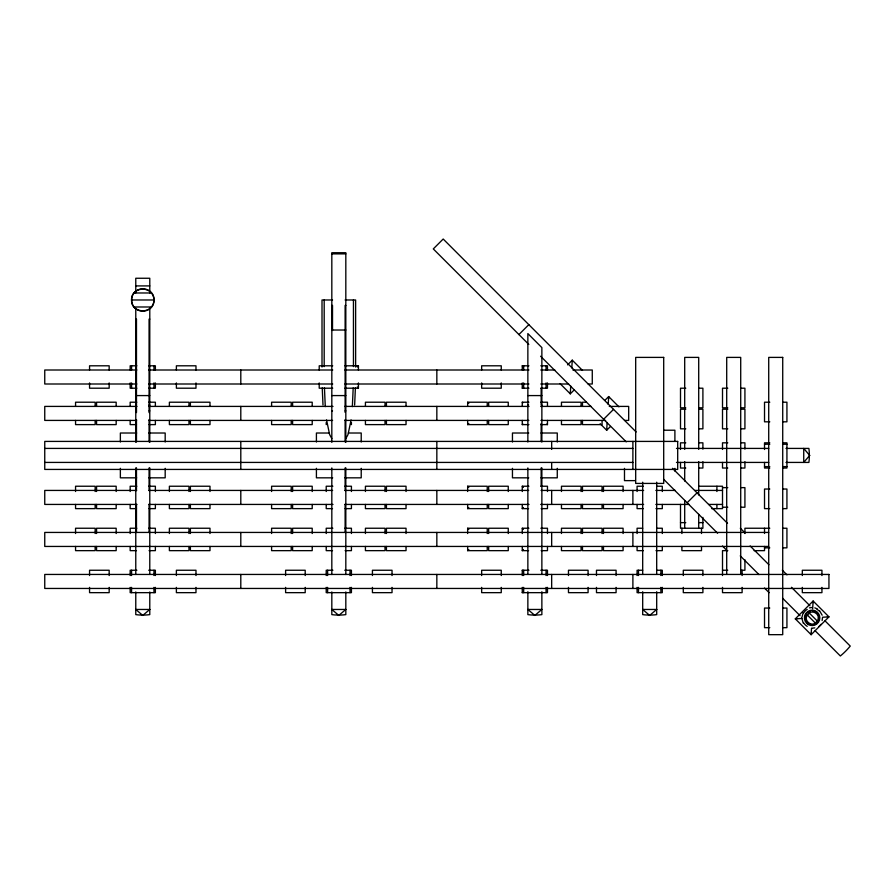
<?xml version="1.0" encoding="UTF-8"?>
<svg xmlns="http://www.w3.org/2000/svg" width="895" height="895" viewBox="0 0 895 895"><rect width="100%" height="100%" fill="white"/><g stroke="black" fill="none" stroke-linecap="round" stroke-linejoin="round"><path stroke-width="1.34" d="M353.189 387.938L352.35 406.61M354.644 405.01L355.393 387.927M570.741 386.069L570.283 393.834L560.035 383.586M571.804 367.934L572.263 360.17L582.511 370.418M600.165 423.715L606.687 430.249L607.146 422.474M608.22 404.35L608.667 396.575L618.926 406.833M811.519 628.223L811.138 634.689L795.297 618.848L813.119 601.026L828.96 616.868L811.138 634.689L811.138 633.067M812.66 608.79L813.119 601.026L813.119 602.648M131.565 299.982C131.028 285.594 154.522 285.594 153.974 299.982C154.522 314.38 131.028 314.38 131.565 299.982L153.974 299.982A11.199 11.199 0 0 0 137.17 290.282A11.199 11.199 0 0 0 137.17 309.681A11.199 11.199 0 0 0 153.974 299.982M822.125 620.537L822.471 617.863M351.086 419.945L347.998 434.612L345.817 438.617M803.173 612.683L801.786 617.863L803.173 623.032M817.28 621.029L815.3 623.021M807.402 615.111L809.382 613.131M821.118 624.307L818.578 626.847M357.273 366.95L358.425 365.798L358.425 370.004M518.921 334.551L528.822 324.65M467.649 420.415L467.649 424.61L468.801 423.458M522.266 382.937L522.266 388.206L523.407 387.054M567.575 364.858L572.263 360.17M522.266 420.415L522.266 424.61L522.87 424.006M574.031 390.086L570.283 393.834L570.283 392.211M467.649 504.433L467.649 508.628L468.801 507.487M604.919 400.333L608.667 396.575L608.667 398.208M467.649 546.442L467.649 550.649L468.801 549.496M603.633 419.263L613.534 409.362M522.266 504.433L522.266 508.628L523.407 507.487M606.687 430.249L610.446 426.49M522.266 546.442L522.266 550.649L523.407 549.496M522.266 587.377L522.266 592.658L523.407 591.505M687.136 502.766L697.037 492.865M809.449 607.862L812.134 607.515M812.134 628.2L814.808 627.854M801.775 618.467L795.297 618.848L796.919 618.848M822.494 617.248L828.96 616.868L827.338 616.868M331.821 253.878L345.817 253.878M135.771 285.908L149.778 285.908M134.149 292.978L151.4 292.978M332.548 299.982L322.01 299.982L322.01 367.028M345.09 299.982L355.628 299.982L355.628 367.028M331.821 305.441L332.515 305.441L332.515 330.501M345.817 305.441L345.123 305.441L345.123 412.382M134.149 306.985L151.4 306.985M135.771 319.123L136.476 319.123L136.476 412.584M149.778 319.123L149.073 319.123L149.073 412.584M331.821 330.02L345.817 330.02M136.845 365.798L130.167 365.798L130.167 370.004M148.704 365.798L155.372 365.798L155.372 370.004M332.739 365.798L319.213 365.798L319.213 370.004M344.899 365.798L358.425 365.798M522.266 370.004L522.266 365.798L528.934 365.798M540.793 365.798L547.471 365.798L547.471 370.004M136.845 370.004L44.75 370.004L44.75 384L136.845 384M148.704 370.004L332.739 370.004M344.899 370.004L528.934 370.004M540.793 370.004L554.81 370.004M572.845 370.004L592.277 370.004L592.277 384L588.116 384M148.704 384L332.739 384M344.899 384L528.934 384M540.793 384L568.683 384M136.845 388.206L130.167 388.206L130.167 382.937M148.704 388.206L155.372 388.206L155.372 382.937M332.739 388.206L319.213 388.206L319.213 382.937M344.899 388.206L358.425 388.206L358.425 382.937M522.266 388.206L528.934 388.206M540.793 388.206L547.471 388.206L547.471 382.937M685.771 388.206L680.502 388.206L680.502 407.807L685.771 407.807M698.704 388.206L702.899 388.206L702.899 407.807L698.704 407.807M727.78 388.206L722.511 388.206L722.511 407.807L727.78 407.807M740.713 388.206L744.92 388.206L744.92 407.807L740.713 407.807M135.771 395.579L149.778 395.579M331.821 395.579L345.817 395.579M527.86 395.579L541.867 395.579M136.801 402.213L130.167 402.213L130.167 406.408M148.738 402.213L155.372 402.213L155.372 406.408M467.649 406.408L467.649 402.213L487.249 402.213L487.249 406.408M522.266 406.408L522.266 402.213L528.9 402.213M540.837 402.213L547.471 402.213L547.471 406.408M586.393 402.213L582.477 402.213L582.477 406.408M769.789 402.213L764.52 402.213L764.52 421.813L769.789 421.813M782.722 402.213L786.929 402.213L786.929 421.813L782.722 421.813M135.771 405.01L136.476 405.01M149.073 405.01L149.778 405.01M527.86 405.01L528.565 405.01M541.867 405.01L541.162 405.01L541.162 388.206M136.957 406.408L44.75 406.408L44.75 420.415L136.577 420.415M148.592 406.408L333.007 406.408M344.631 406.408L529.046 406.408M540.681 406.408L591.147 406.408M609.271 406.408L628.682 406.408L628.682 420.415L624.52 420.415M685.771 409.205L680.502 409.205L680.502 428.817L685.771 428.817M698.704 409.205L702.899 409.205L702.899 428.817L698.704 428.817M727.78 409.205L722.511 409.205L722.511 428.817L727.78 428.817M740.713 409.205L744.92 409.205L744.92 428.817L740.713 428.817M135.771 410.894L136.476 410.894M149.073 410.894L149.778 410.894M331.821 410.894L332.515 410.894M345.123 410.894L345.817 410.894M148.973 420.415L332.582 420.415M345.056 420.415L528.856 420.415M540.916 420.415L605.646 420.415M136.476 424.61L130.167 424.61L130.167 420.415M149.073 424.61L155.372 424.61L155.372 420.415M467.649 424.61L487.249 424.61L487.249 420.415M522.266 424.61L528.9 424.61M540.837 424.61L547.471 424.61L547.471 420.415M664 430.215L674.897 430.215L674.897 441.112M136.666 433.012L120.366 433.012L120.366 442.007M148.883 433.012L165.183 433.012L165.183 442.007M329.248 433.012L316.416 433.012L316.416 442.007M348.39 433.012L361.222 433.012L361.222 442.007M528.755 433.012L512.455 433.012L512.455 442.007M540.972 433.012L557.272 433.012L557.272 442.007M685.771 442.824L680.502 442.824L680.502 449.447M698.704 442.824L702.899 442.824L702.899 449.122M727.78 442.824L722.511 442.824L722.511 449.447M740.713 442.824L744.92 442.824L744.92 449.122M769.789 442.824L764.52 442.824L764.52 449.491M782.722 442.824L786.929 442.824L786.929 468.029L782.722 468.029M764.52 444.222L769.789 444.222M782.722 444.222L786.929 444.222M44.75 448.417L632.888 448.417M676.463 448.417L768.715 448.417M786.011 448.417L808.89 448.417A18.202 6.22 -90 0 1 808.89 462.424L786.011 462.424M44.75 462.424L632.888 462.424M676.463 462.424L768.715 462.424M764.52 466.619L769.789 466.619M782.722 466.619L786.929 466.619M685.771 468.029L680.502 468.029L680.502 462.424M698.704 468.029L702.899 468.029L702.899 461.719M727.78 468.029L722.511 468.029L722.511 462.424M740.713 468.029L744.92 468.029L744.92 461.719M769.789 468.029L764.52 468.029L764.52 462.424M136.666 477.829L120.366 477.829L120.366 468.32M148.883 477.829L165.183 477.829L165.183 468.32M332.705 477.829L316.416 477.829L316.416 468.32M344.933 477.829L361.222 477.829L361.222 468.32M528.755 477.829L512.455 477.829L512.455 468.32M540.972 477.829L557.272 477.829L557.272 468.32M635.383 480.626L624.486 480.626L624.486 468.365M136.801 486.231L130.167 486.231L130.167 491.5M148.738 486.231L155.372 486.231L155.372 491.5M332.85 486.231L326.216 486.231L326.216 491.5M344.788 486.231L351.422 486.231L351.422 491.5M467.649 491.5L467.649 486.231L487.249 486.231L487.249 491.5M522.266 491.5L522.266 486.231L528.9 486.231M540.837 486.231L547.471 486.231L547.471 491.5M643.393 486.231L637.083 486.231L637.083 491.5M656.695 486.231L662.3 486.231L662.3 491.5M698.615 486.231L722.511 486.231L722.511 508.628L711.682 508.628M722.511 487.63L727.78 487.63M740.713 487.63L744.92 487.63L744.92 507.23L740.713 507.23M769.789 489.028L764.52 489.028L764.52 508.628L769.789 508.628M782.722 489.028L786.929 489.028L786.929 508.628L782.722 508.628M136.577 490.426L44.75 490.426L44.75 504.433L136.957 504.433M148.973 490.426L332.616 490.426M345.022 490.426L528.665 490.426M541.061 490.426L643.628 490.426M655.856 490.426L675.311 490.426M694.755 490.426L722.545 490.426M148.592 504.433L333.007 504.433M344.631 504.433L529.046 504.433M540.681 504.433L643.628 504.433M655.856 504.433L689.206 504.433M708.65 504.433L722.578 504.433M722.511 507.23L727.78 507.23M136.476 508.628L130.167 508.628L130.167 504.433M149.073 508.628L155.372 508.628L155.372 504.433M332.515 508.628L326.216 508.628L326.216 504.433M345.123 508.628L351.422 508.628L351.422 504.433M467.649 508.628L487.249 508.628L487.249 504.433M522.266 508.628L528.565 508.628M541.162 508.628L547.471 508.628L547.471 504.433M643.393 508.628L637.083 508.628L637.083 504.433M655.99 508.628L662.3 508.628L662.3 504.433M680.502 522.635L685.771 522.635M698.704 522.635L702.899 522.635M136.801 528.24L130.167 528.24L130.167 533.51M148.738 528.24L155.372 528.24L155.372 533.51M332.85 528.24L326.216 528.24L326.216 533.51M344.788 528.24L351.422 528.24L351.422 533.51M467.649 533.51L467.649 528.24L487.249 528.24L487.249 533.51M522.266 533.51L522.266 528.24L528.9 528.24M540.837 528.24L547.471 528.24L547.471 533.51M642.688 528.24L637.083 528.24L637.083 533.51M656.695 528.24L662.3 528.24L662.3 533.51M769.789 528.24L744.92 528.24L744.92 533.51M782.722 528.24L786.929 528.24L786.929 547.841L782.722 547.841M768.715 532.435L44.75 532.435L44.75 546.442L768.715 546.442M764.52 547.841L769.789 547.841M136.476 550.649L130.167 550.649L130.167 546.442M149.073 550.649L155.372 550.649L155.372 546.442M332.515 550.649L326.216 550.649L326.216 546.442M345.123 550.649L351.422 550.649L351.422 546.442M467.649 550.649L487.249 550.649L487.249 546.442M522.266 550.649L528.565 550.649M541.162 550.649L547.471 550.649L547.471 546.442M643.393 550.649L637.083 550.649L637.083 546.442M655.99 550.649L662.3 550.649L662.3 546.442M727.78 550.649L722.511 550.649L722.511 575.519M754.06 550.649L764.52 550.649L764.52 546.442M136.845 570.249L130.167 570.249L130.167 575.519M148.704 570.249L155.372 570.249L155.372 575.519M332.884 570.249L326.216 570.249L326.216 575.519M344.754 570.249L351.422 570.249L351.422 575.519M522.266 575.519L522.266 570.249L528.934 570.249M540.793 570.249L547.471 570.249L547.471 575.519M642.688 570.249L637.083 570.249L637.083 575.519M656.695 570.249L662.3 570.249L662.3 575.519M722.511 570.249L727.736 570.249M740.713 570.249L744.92 570.249L744.92 559.789M522.266 592.658L547.471 592.658L547.471 587.377M769.789 608.052L764.52 608.052L764.52 627.663L769.789 627.663M782.722 608.052L786.929 608.052L786.929 627.663L782.722 627.663M814.808 607.862L817.303 608.902M740.288 528.195L744.953 532.861M782.308 570.204L786.962 574.87M636.132 431.961L443.193 239.021L433.292 248.922L528.8 344.43M672.481 468.309L727.523 523.351M750.144 545.972L768.894 564.723M791.46 587.288L809.975 605.803M825.045 620.873L850.25 646.078A18.202 4.531 -45 0 1 840.349 655.979L815.144 630.774M540.591 356.221L626.231 441.861M663.564 479.194L717.622 533.252M740.243 555.873L758.994 574.624M782.543 598.173L800.074 615.704M722.466 546.017L727.132 550.682M764.475 588.037L769.141 592.691M522.266 365.798L523.407 366.95M546.856 424.006L547.471 424.61M522.266 402.213L522.87 402.817M467.649 402.213L468.801 403.354M522.266 486.231L523.407 487.383M522.266 528.24L523.407 529.392M467.649 486.231L468.801 487.383M357.273 387.054L358.425 388.206M522.266 570.249L523.407 571.402M467.649 528.24L468.801 529.392M819.451 610.547L822.125 615.178M331.821 438.617L329.64 434.612L326.552 419.945M325.288 406.61L324.449 387.938M322.245 387.927L322.994 405.01M821.934 575.519L821.934 570.249L802.323 570.249L802.323 575.519M821.934 587.377L821.934 592.658L802.323 592.658L802.323 587.377M764.52 528.24L764.52 533.465M742.112 570.249L742.112 575.519M742.112 587.377L742.112 592.658L722.511 592.658L722.511 587.377M740.713 574.445L740.713 357.396L726.706 357.396L726.706 574.445M716.906 486.231L716.906 491.5M716.906 504.433L716.906 508.628M702.899 517.411L702.899 528.24L680.502 528.24L680.502 504.344M702.899 575.519L702.899 570.249L683.299 570.249L683.299 575.519M702.899 587.377L702.899 592.658L683.299 592.658L683.299 587.377M701.501 528.24L701.501 533.51M701.501 546.442L701.501 550.649L681.9 550.649L681.9 546.442M698.704 449.357L698.704 357.396L684.697 357.396L684.697 449.357M698.704 461.585L698.704 494.935M698.704 514.379L698.704 528.307M684.697 461.585L684.697 481.04M684.697 500.484L684.697 528.285M681.9 528.24L681.9 533.51M674.897 468.365L674.897 471.094M662.3 587.377L662.3 592.658L637.083 592.658L637.083 587.377M660.89 570.249L660.89 575.519M660.89 587.377L660.89 592.658M656.695 482.192L656.695 574.445M656.695 591.74L656.695 614.619A18.202 6.22 0 0 1 642.688 614.619L642.688 591.74M642.688 482.192L642.688 574.445M638.493 570.249L638.493 575.519M638.493 587.377L638.493 592.658M632.888 441.414L632.888 469.428M632.888 490.426L632.888 504.433M632.888 532.435L632.888 546.442M632.888 574.445L632.888 588.451M623.088 491.5L623.088 486.231L603.476 486.231L603.476 491.5M623.088 504.433L623.088 508.628L603.476 508.628L603.476 504.433M623.088 533.51L623.088 528.24L603.476 528.24L603.476 533.51M623.088 546.442L623.088 550.649L603.476 550.649L603.476 546.442M616.084 575.519L616.084 570.249L596.484 570.249L596.484 575.519M616.084 587.377L616.084 592.658L596.484 592.658L596.484 587.377M602.078 420.415L602.078 424.61L582.477 424.61L582.477 420.415M602.078 491.5L602.078 486.231L582.477 486.231L582.477 491.5M602.078 504.433L602.078 508.628L582.477 508.628L582.477 504.433M602.078 533.51L602.078 528.24L582.477 528.24L582.477 533.51M602.078 546.442L602.078 550.649L582.477 550.649L582.477 546.442M588.082 575.519L588.082 570.249L568.47 570.249L568.47 575.519M588.082 587.377L588.082 592.658L568.47 592.658L568.47 587.377M581.079 406.408L581.079 402.213L561.467 402.213L561.467 406.408M581.079 420.415L581.079 424.61L561.467 424.61L561.467 420.415M581.079 491.5L581.079 486.231L561.467 486.231L561.467 491.5M581.079 504.433L581.079 508.628L561.467 508.628L561.467 504.433M581.079 533.51L581.079 528.24L561.467 528.24L561.467 533.51M581.079 546.442L581.079 550.649L561.467 550.649L561.467 546.442M551.667 441.414L551.667 449.424M551.667 462.76L551.667 469.428M551.667 490.426L551.667 504.433M551.667 532.435L551.667 546.442M551.667 574.445L551.667 588.451M546.073 365.798L546.073 370.004M546.073 382.937L546.073 388.206M546.073 570.249L546.073 575.519M546.073 587.377L546.073 592.658M541.867 442.007L541.867 347.596L527.86 333.589L527.86 442.007M541.867 467.928L541.867 574.445M541.867 591.74L541.867 614.619A18.202 6.22 0 0 1 527.86 614.619L527.86 591.74M541.162 423.458L541.162 441.604M541.162 467.928L541.162 486.231M527.86 467.928L527.86 574.445M523.664 365.798L523.664 370.004M523.664 382.937L523.664 388.206M523.664 570.249L523.664 575.519M523.664 587.377L523.664 592.658M508.259 406.408L508.259 402.213L488.659 402.213L488.659 406.408M508.259 420.415L508.259 424.61L488.659 424.61L488.659 420.415M508.259 491.5L508.259 486.231L488.659 486.231L488.659 491.5M508.259 504.433L508.259 508.628L488.659 508.628L488.659 504.433M508.259 533.51L508.259 528.24L488.659 528.24L488.659 533.51M508.259 546.442L508.259 550.649L488.659 550.649L488.659 546.442M501.256 370.004L501.256 365.798L481.655 365.798L481.655 370.004M501.256 382.937L501.256 388.206L481.655 388.206L481.655 382.937M501.256 575.519L501.256 570.249L481.655 570.249L481.655 575.519M501.256 587.377L501.256 592.658L481.655 592.658L481.655 587.377M436.838 370.004L436.838 384M436.838 406.408L436.838 420.415M436.838 441.414L436.838 462.424M436.838 462.76L436.838 469.428M436.838 490.426L436.838 504.433M436.838 532.435L436.838 546.442M436.838 574.445L436.838 588.451M406.039 406.408L406.039 402.213L386.427 402.213L386.427 406.408M406.039 420.415L406.039 424.61L386.427 424.61L386.427 420.415M406.039 491.5L406.039 486.231L386.427 486.231L386.427 491.5M406.039 504.433L406.039 508.628L386.427 508.628L386.427 504.433M406.039 533.51L406.039 528.24L386.427 528.24L386.427 533.51M406.039 546.442L406.039 550.649L386.427 550.649L386.427 546.442M392.032 575.519L392.032 570.249L372.432 570.249L372.432 575.519M392.032 587.377L392.032 592.658L372.432 592.658L372.432 587.377M385.029 406.408L385.029 402.213L365.428 402.213L365.428 406.408M385.029 420.415L385.029 424.61L365.428 424.61L365.428 420.415M385.029 491.5L385.029 486.231L365.428 486.231L365.428 491.5M385.029 504.433L385.029 508.628L365.428 508.628L365.428 504.433M385.029 533.51L385.029 528.24L365.428 528.24L365.428 533.51M385.029 546.442L385.029 550.649L365.428 550.649L365.428 546.442M353.447 299.982L353.447 366.603M351.422 422.518L351.422 424.61M351.422 587.377L351.422 592.658L326.216 592.658L326.216 587.377M350.023 570.249L350.023 575.519M350.023 587.377L350.023 592.658M345.817 442.343L345.817 252.726L331.821 252.726L331.821 442.343M345.817 467.928L345.817 574.512M345.817 591.931L345.817 614.619A18.202 6.22 0 0 1 331.821 614.619L331.821 591.931M345.123 419.621L345.123 441.906M345.123 467.928L345.123 490.639M345.123 504.433L345.123 532.435M331.821 467.928L331.821 574.512M327.615 570.249L327.615 575.519M327.615 587.377L327.615 592.658M326.216 422.518L326.216 424.61M324.191 299.982L324.191 366.603M312.21 406.408L312.21 402.213L292.609 402.213L292.609 406.408M312.21 420.415L312.21 424.61L292.609 424.61L292.609 420.415M312.21 491.5L312.21 486.231L292.609 486.231L292.609 491.5M312.21 504.433L312.21 508.628L292.609 508.628L292.609 504.433M312.21 533.51L312.21 528.24L292.609 528.24L292.609 533.51M312.21 546.442L312.21 550.649L292.609 550.649L292.609 546.442M305.206 575.519L305.206 570.249L285.606 570.249L285.606 575.519M305.206 587.377L305.206 592.658L285.606 592.658L285.606 587.377M291.211 406.408L291.211 402.213L271.599 402.213L271.599 406.408M291.211 420.415L291.211 424.61L271.599 424.61L271.599 420.415M291.211 491.5L291.211 486.231L271.599 486.231L271.599 491.5M291.211 504.433L291.211 508.628L271.599 508.628L271.599 504.433M291.211 533.51L291.211 528.24L271.599 528.24L271.599 533.51M291.211 546.442L291.211 550.649L271.599 550.649L271.599 546.442M240.8 370.004L240.8 384M240.8 406.408L240.8 420.415M240.8 441.414L240.8 462.424M240.8 462.76L240.8 469.428M240.8 490.426L240.8 504.433M240.8 532.435L240.8 546.442M240.8 574.445L240.8 588.451M209.989 406.408L209.989 402.213L190.389 402.213L190.389 406.408M209.989 420.415L209.989 424.61L190.389 424.61L190.389 420.415M209.989 491.5L209.989 486.231L190.389 486.231L190.389 491.5M209.989 504.433L209.989 508.628L190.389 508.628L190.389 504.433M209.989 533.51L209.989 528.24L190.389 528.24L190.389 533.51M209.989 546.442L209.989 550.649L190.389 550.649L190.389 546.442M195.983 370.004L195.983 365.798L176.382 365.798L176.382 370.004M195.983 382.937L195.983 388.206L176.382 388.206L176.382 382.937M195.983 575.519L195.983 570.249L176.382 570.249L176.382 575.519M195.983 587.377L195.983 592.658L176.382 592.658L176.382 587.377M188.979 406.408L188.979 402.213L169.379 402.213L169.379 406.408M188.979 420.415L188.979 424.61L169.379 424.61L169.379 420.415M188.979 491.5L188.979 486.231L169.379 486.231L169.379 491.5M188.979 504.433L188.979 508.628L169.379 508.628L169.379 504.433M188.979 533.51L188.979 528.24L169.379 528.24L169.379 533.51M188.979 546.442L188.979 550.649L169.379 550.649L169.379 546.442M155.372 587.377L155.372 592.658L130.167 592.658L130.167 587.377M153.974 365.798L153.974 370.004M153.974 382.937L153.974 388.206M153.974 570.249L153.974 575.519M153.974 587.377L153.974 592.658M149.778 292.878L149.778 278.255L135.771 278.255L135.771 292.878M149.778 308.204L149.778 442.343M149.778 467.895L149.778 574.456M149.778 591.964L149.778 614.619A18.202 6.22 0 0 1 135.771 614.619L135.771 591.964M149.073 419.554L149.073 441.85M149.073 467.928L149.073 490.628M149.073 504.433L149.073 532.435M136.476 419.554L136.476 441.85M136.476 467.928L136.476 490.628M136.476 504.433L136.476 532.435M135.771 308.204L135.771 442.343M135.771 467.895L135.771 574.456M131.565 365.798L131.565 370.004M131.565 382.937L131.565 388.206M131.565 570.249L131.565 575.519M131.565 587.377L131.565 592.658M116.171 406.408L116.171 402.213L96.559 402.213L96.559 406.408M116.171 420.415L116.171 424.61L96.559 424.61L96.559 420.415M116.171 491.5L116.171 486.231L96.559 486.231L96.559 491.5M116.171 504.433L116.171 508.628L96.559 508.628L96.559 504.433M116.171 533.51L116.171 528.24L96.559 528.24L96.559 533.51M116.171 546.442L116.171 550.649L96.559 550.649L96.559 546.442M109.168 370.004L109.168 365.798L89.556 365.798L89.556 370.004M109.168 382.937L109.168 388.206L89.556 388.206L89.556 382.937M109.168 575.519L109.168 570.249L89.556 570.249L89.556 575.519M109.168 587.377L109.168 592.658L89.556 592.658L89.556 587.377M95.161 406.408L95.161 402.213L75.56 402.213L75.56 406.408M95.161 420.415L95.161 424.61L75.56 424.61L75.56 420.415M95.161 491.5L95.161 486.231L75.56 486.231L75.56 491.5M95.161 504.433L95.161 508.628L75.56 508.628L75.56 504.433M95.161 533.51L95.161 528.24L75.56 528.24L75.56 533.51M95.161 546.442L95.161 550.649L75.56 550.649L75.56 546.442M807.234 626.343A9.8 9.8 0 0 1 803.643 622.763M803.643 612.963A9.8 9.8 0 0 1 807.234 609.372M817.034 609.372A9.8 9.8 0 0 1 819.059 610.927M812.134 610.86A7.003 7.003 0 0 1 818.601 620.537A7.003 7.003 0 0 1 807.178 622.808M806.071 621.365A7.003 7.003 0 0 1 810.322 611.095M818.41 617.863L817.482 621.231L809.158 612.907C812.873 610.412 818.433 613.343 818.41 617.863M806.507 616.353C804.728 621.432 811.105 626.265 815.502 623.211L807.178 614.887L806.507 616.353M809.684 455.421L803.732 462.424L803.732 448.417L809.684 455.421M149.778 609.461L142.775 615.424L135.771 609.461L149.778 609.461M345.817 609.461L338.813 615.424L331.821 609.461L345.817 609.461M541.867 609.461L534.863 615.424L527.86 609.461L541.867 609.461M656.695 609.461L649.692 615.424L642.688 609.461L656.695 609.461M663.698 357.396L635.685 357.396L635.685 483.423L663.698 483.423L663.698 357.396M782.722 357.396L768.715 357.396L768.715 634.667L782.722 634.667L782.722 357.396M677.694 441.414L44.75 441.414L44.75 469.428L677.694 469.428L677.694 441.414M828.938 574.445L44.75 574.445L44.75 588.451L828.938 588.451L828.938 574.445M808.274 624.531A7.697 7.697 0 0 0 819.831 617.863A7.697 7.697 0 0 0 808.274 611.184A7.697 7.697 0 0 0 808.274 624.531"/></g></svg>
